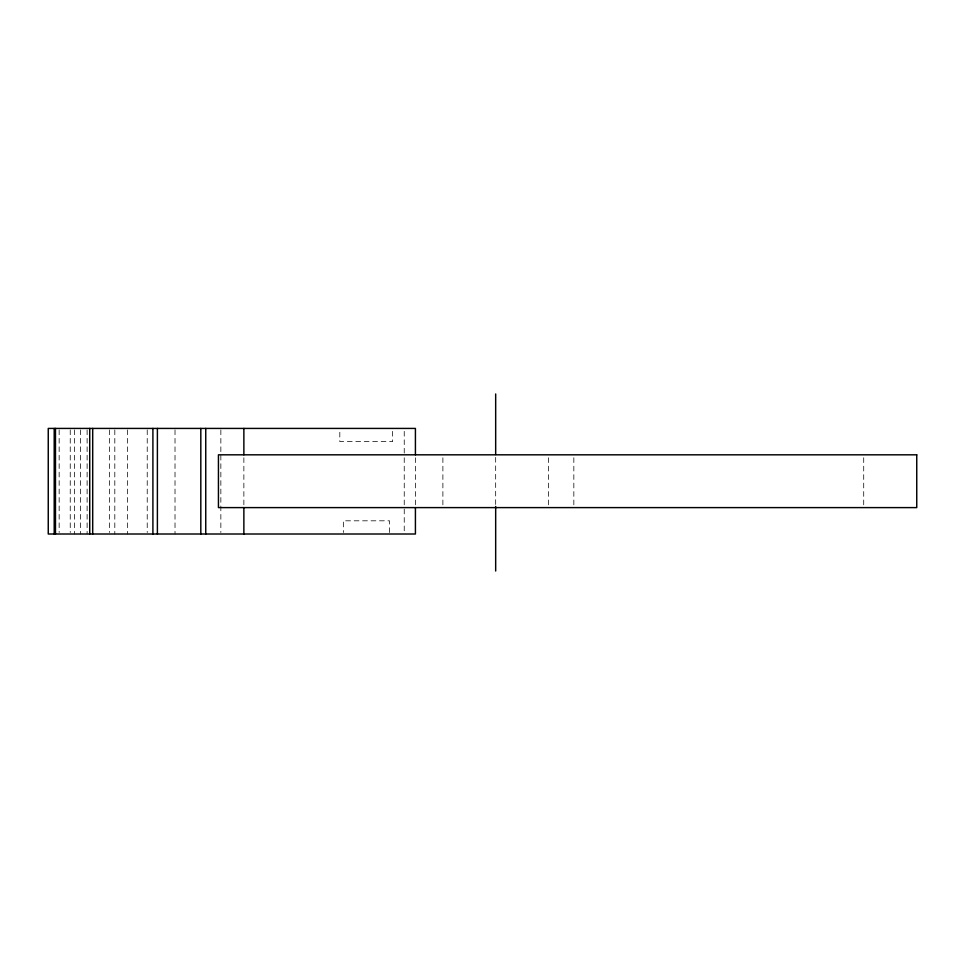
<?xml version="1.0" encoding="UTF-8"?>
<svg xmlns="http://www.w3.org/2000/svg" width="965" height="965" viewBox="0 0 965 965"><rect width="100%" height="100%" fill="white"/><g stroke="black" fill="none" stroke-linecap="round" stroke-linejoin="round"><path stroke-width="0.72" stroke-dasharray="4.83 3.62" d="M863.711 457.748L863.711 507.602M573.837 457.748L573.837 506.143M548.47 457.748L548.47 507.602M495.672 457.398L495.672 505.407M442.887 457.748L442.887 507.602M415.42 457.748L415.42 506.143M404.239 431.355L404.239 453.357M404.239 457.748L404.239 506.143M404.239 509.074L404.239 532.535M392.598 431.355L392.598 441.62L339.813 441.62L339.813 431.355M389.498 532.535L389.498 520.811L343.347 520.811L343.347 532.535M243.868 457.748L243.868 506.143M220.852 429.907L220.852 532.511M175.015 429.907L175.015 534.007M147.223 429.907L147.223 532.511M127.645 429.907L127.645 534.007M114.811 429.907L114.811 534.007M109.371 429.907L109.371 532.511M87.115 429.907L87.115 534.007M80.565 429.907L80.565 534.007M74.607 429.907L74.607 534.007M70.24 429.907L70.24 532.511M59.154 429.907L59.154 532.511"/><path stroke-width="1.45" d="M495.672 393.973L495.672 454.515M495.672 506.432L495.672 571.027M415.42 454.817L415.42 428.424L48.25 428.424L48.25 534.007L415.42 534.007L415.42 507.602M243.868 428.424L243.868 454.817M243.868 507.602L243.868 534.007M205.75 428.424L205.75 534.007M200.816 428.424L200.816 534.007M157.391 428.424L157.391 534.007M152.904 428.424L152.904 534.007M92.7 428.424L92.7 534.007M89.733 428.424L89.733 534.007M55.475 428.424L55.475 534.007M54.209 428.424L54.209 534.007M916.75 454.817L218.44 454.817L218.44 507.602L916.75 507.602L916.75 454.817"/></g></svg>
